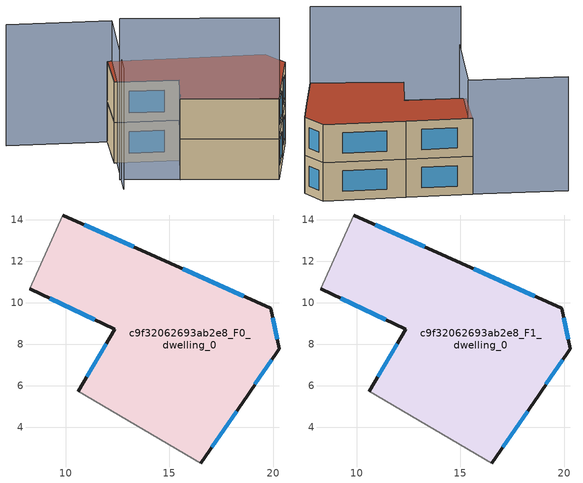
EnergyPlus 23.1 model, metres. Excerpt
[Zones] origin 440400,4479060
c9f32062693ab2e8_F0_dwelling_0
 floor ground (EU_floor_Construction): 19.88,9.73 20.28,7.78 18.77,5.54 16.5,2.28 10.62,5.73 12.37,8.72 8.28,10.66 9.86,14.22 14.34,12.22 z0
 wall outside (EU_wall_Construction): 16.5,2.28 18.77,5.54 20.28,7.78 19.88,9.73 14.34,12.22 9.86,14.22 / 8.28,10.66 12.37,8.72 10.62,5.73 z0:3
 wall adiabatic (EU_wall_Construction): 10.62,5.73 16.5,2.28 / 9.86,14.22 8.28,10.66 z0:3
 window (EU_Window_Construction): 13.29,12.69 10.91,13.76 / 18.59,10.31 15.64,11.64 / 20.19,8.24 19.98,9.27 / 19.12,6.06 19.93,7.26 / 17.03,3.05 18.24,4.78 / 11.96,8.02 11.03,6.43 / 9.24,10.21 11.41,9.18 z0.7:2.3
c9f32062693ab2e8_F1_dwelling_0
 floor to c9f32062693ab2e8_F0_dwelling_0 (EU_floor_Construction): 19.88,9.73 20.28,7.78 18.77,5.54 16.5,2.28 10.62,5.73 12.37,8.72 8.28,10.66 9.86,14.22 14.34,12.22 z3
 wall outside (EU_wall_Construction): 16.5,2.28 18.77,5.54 20.28,7.78 19.88,9.73 14.34,12.22 9.86,14.22 / 8.28,10.66 12.37,8.72 10.62,5.73 z3:6
 wall adiabatic (EU_wall_Construction): 10.62,5.73 16.5,2.28 / 9.86,14.22 8.28,10.66 z3:6
 window (EU_Window_Construction): 13.29,12.69 10.91,13.76 / 18.59,10.31 15.64,11.64 / 20.19,8.24 19.98,9.27 / 19.12,6.06 19.93,7.26 / 17.03,3.05 18.24,4.78 / 11.96,8.02 11.03,6.43 / 9.24,10.21 11.41,9.18 z3.7:5.3
 roof outside (EU_roof_Construction): 18.77,5.54 20.28,7.78 19.88,9.73 14.34,12.22 9.86,14.22 8.28,10.66 12.37,8.72 10.62,5.73 16.5,2.28 z6
shading: 7.03,7.84 16.5,2.28 z0:12; 3.56,17.25 10.16,14.08 / 10.16,14.08 6.41,6.26 z0:9
[Building]
EU S2 Campaign: North Axis=0; Terrain=City; Solar Distribution=FullExterior
[Site:Location]
Madrid: Latitude=40.5; Longitude=-3.5; Time Zone=1; Elevation=609
[SizingPeriod:WeatherFileDays]
AnnualSizingPeriod: Begin Month=1; Begin Day of Month=1; End Month=12; End Day of Month=31; Day of Week for Start Day=Monday; Use Weather File Daylight Saving Period=No; Use Weather File Rain and Snow Indicators=No
[MATERIAL]
EU_InternalMass_Material: Roughness=MediumRough; Thickness=0.1; Conductivity=1; Density=1800; Specific Heat=900; Thermal Absorptance=0.9; Solar Absorptance=0.7; Visible Absorptance=0.7
[MATERIAL:NOMASS] Roughness=MediumRough; Thermal Absorptance=0.9; Solar Absorptance=0.7; Visible Absorptance=0.7
Name | Thermal Resistance
EU_wall_NoMass | 0.419739
EU_roof_NoMass | 0.352165
EU_floor_NoMass | 0.608284
[WINDOWMATERIAL:SIMPLEGLAZINGSYSTEM]
EU_Window_SimpleGlazing: UFactor=4.8352; Solar Heat Gain Coefficient=0.85; Visible Transmittance=0.85
[CONSTRUCTION]
EU_wall_Construction: EU_wall_NoMass
EU_roof_Construction: EU_roof_NoMass
EU_floor_Construction: EU_floor_NoMass
EU_InternalMass_Construction: EU_InternalMass_Material
EU_Window_Construction: EU_Window_SimpleGlazing
[ZONE] Type=1; Multiplier=1; Ceiling Height=autocalculate; Volume=221.169; Floor Area=autocalculate; Part of Total Floor Area=Yes
c9f32062693ab2e8_F0_dwelling_0; c9f32062693ab2e8_F1_dwelling_0
[INTERNALMASS] Construction=EU_InternalMass_Construction; Surface Area=73.723
Name | Zone or ZoneList
c9f32062693ab2e8_F0_dwelling_0_EU_InternalMass | c9f32062693ab2e8_F0_dwelling_0
c9f32062693ab2e8_F1_dwelling_0_EU_InternalMass | c9f32062693ab2e8_F1_dwelling_0
[OTHEREQUIPMENT] Fuel Type=Electricity; Design Level Calculation Method=Watts/Area; Power per Zone Floor Area=1; Fraction Latent=0; Fraction Radiant=0; Fraction Lost=0; Carbon Dioxide Generation Rate=0; EndUse Subcategory=EU_Step8_InternalGains
Name | Zone or ZoneList or Space or SpaceList | Schedule
EU_Step8_InternalGain_c9f32062693ab2e8_F0_dwelling_0_f000 | c9f32062693ab2e8_F0_dwelling_0 | EU_Step8_GainSchedule_c9f32062693ab2e8_F0_dwelling_0_f000
EU_Step8_InternalGain_c9f32062693ab2e8_F1_dwelling_0_f000 | c9f32062693ab2e8_F1_dwelling_0 | EU_Step8_GainSchedule_c9f32062693ab2e8_F1_dwelling_0_f000
[ZONEVENTILATION:DESIGNFLOWRATE] Schedule=EU_AlwaysOn; Design Flow Rate Calculation Method=AirChanges/Hour; Air Changes per Hour=0.703302; Ventilation Type=Natural; Fan Pressure Rise=0; Fan Total Efficiency=1; Constant Term Coefficient=1; Temperature Term Coefficient=0; Velocity Term Coefficient=0; Velocity Squared Term Coefficient=0; Minimum Indoor Temperature=-100; Maximum Indoor Temperature=100; Delta Temperature=-100; Minimum Outdoor Temperature=-100; Maximum Outdoor Temperature=100; Maximum Wind Speed=40
Name | Zone or ZoneList or Space or SpaceList
EU_ConstantAir_c9f32062693ab2e8_F0_dwelling_0 | c9f32062693ab2e8_F0_dwelling_0
EU_ConstantAir_c9f32062693ab2e8_F1_dwelling_0 | c9f32062693ab2e8_F1_dwelling_0
[HVACTEMPLATE:THERMOSTAT] Constant Heating Setpoint=20; Constant Cooling Setpoint=50
EU_HeatOnly_c9f32062693ab2e8_F0_dwelling_0; EU_HeatOnly_c9f32062693ab2e8_F1_dwelling_0
[HVACTEMPLATE:ZONE:IDEALLOADSAIRSYSTEM] System Availability Schedule=EU_AlwaysOn; Maximum Heating Supply Air Temperature=50; Minimum Cooling Supply Air Temperature=13; Maximum Heating Supply Air Humidity Ratio=0.0156; Minimum Cooling Supply Air Humidity Ratio=0.0077; Heating Limit=NoLimit; Cooling Limit=NoLimit; Heating Availability Schedule=EU_AlwaysOn; Cooling Availability Schedule=EU_CoolingOff; Dehumidification Control Type=ConstantSensibleHeatRatio; Cooling Sensible Heat Ratio=0.7; Dehumidification Setpoint=60; Humidification Control Type=None; Humidification Setpoint=30; Outdoor Air Method=None; Outdoor Air Flow Rate per Person=0.00944; Outdoor Air Flow Rate per Zone Floor Area=0; Outdoor Air Flow Rate per Zone=0; Demand Controlled Ventilation Type=None; Outdoor Air Economizer Type=NoEconomizer; Heat Recovery Type=None; Sensible Heat Recovery Effectiveness=0.7; Latent Heat Recovery Effectiveness=0.65
Name | Template Thermostat
c9f32062693ab2e8_F0_dwelling_0 | EU_HeatOnly_c9f32062693ab2e8_F0_dwelling_0
c9f32062693ab2e8_F1_dwelling_0 | EU_HeatOnly_c9f32062693ab2e8_F1_dwelling_0
[SIZING:ZONE] Zone Cooling Design Supply Air Temperature Input Method=SupplyAirTemperature; Zone Cooling Design Supply Air Temperature=13; Zone Heating Design Supply Air Temperature Input Method=SupplyAirTemperature; Zone Heating Design Supply Air Temperature=50; Zone Cooling Design Supply Air Humidity Ratio=0.008; Zone Heating Design Supply Air Humidity Ratio=0.008; Cooling Design Air Flow Method=DesignDay; Cooling Design Air Flow Rate=0; Cooling Minimum Air Flow per Zone Floor Area=0.000762; Cooling Minimum Air Flow=0; Cooling Minimum Air Flow Fraction=0.2; Heating Design Air Flow Method=DesignDay; Heating Design Air Flow Rate=0; Heating Maximum Air Flow per Zone Floor Area=0.002032; Heating Maximum Air Flow=0.141576; Heating Maximum Air Flow Fraction=0.3; Account for Dedicated Outdoor Air System=No; Dedicated Outdoor Air System Control Strategy=NeutralSupplyAir; Dedicated Outdoor Air Low Setpoint Temperature for Design=autosize; Dedicated Outdoor Air High Setpoint Temperature for Design=autosize; Zone Load Sizing Method=Sensible Load Only No Latent Load; Zone Latent Cooling Design Supply Air Humidity Ratio Input Method=HumidityRatioDifference; Zone Cooling Design Supply Air Humidity Ratio Difference=0.005; Zone Latent Heating Design Supply Air Humidity Ratio Input Method=HumidityRatioDifference; Zone Humidification Design Supply Air Humidity Ratio Difference=0.005
c9f32062693ab2e8_F0_dwelling_0; c9f32062693ab2e8_F1_dwelling_0
[SCHEDULE:CONSTANT]
Name | Hourly Value
EU_AlwaysOn | 1
EU_CoolingOff | 0
[SCHEDULE:FILE] Column Number=1; Rows to Skip at Top=0; Number of Hours of Data=8760; Column Separator=Comma; Interpolate to Timestep=No; Minutes per Item=60; Adjust Schedule for Daylight Savings=Yes
Name | File
EU_Step8_GainSchedule_c9f32062693ab2e8_F0_dwelling_0_f000 | ../../schedules/c9f32062693ab2e8/c9f32062693ab2e8_F0_dwelling_0_f000_gain.csv
EU_Step8_GainSchedule_c9f32062693ab2e8_F1_dwelling_0_f000 | ../../schedules/c9f32062693ab2e8/c9f32062693ab2e8_F1_dwelling_0_f000_gain.csv
